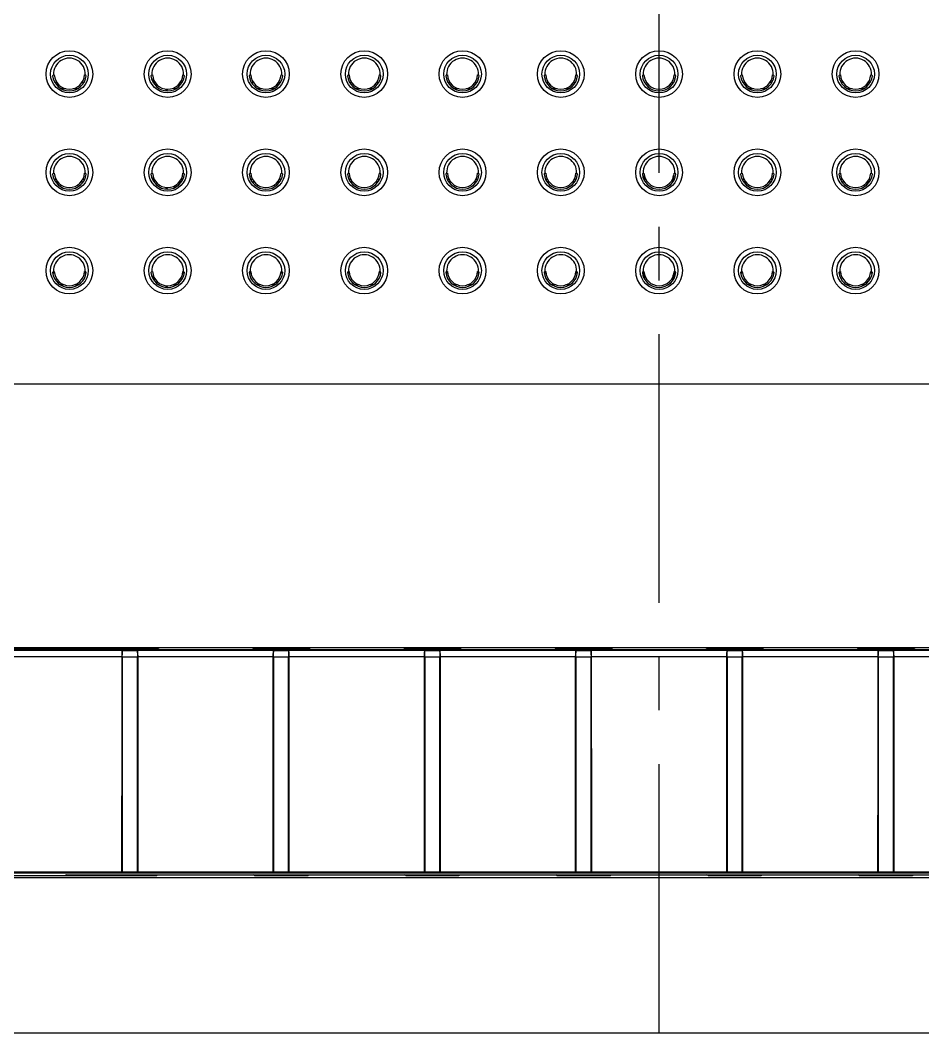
# Model space of a CAD drawing. Header units: millimetres. Extents: x 4086 to 4666, y 411 to 814.
# Drawn here: x 4181 to 4240.6, y 563.7 to 630.6 of the extents above; entities that cross this region are included whole.
import ezdxf

# ---------------------------------------------------------------- set-up
doc = ezdxf.new("R2010")
doc.units = ezdxf.units.MM
doc.linetypes.add('CENTER', pattern=[50.8, 31.75, -6.35, 6.35, -6.35])

msp = doc.modelspace()

# ---------------------------------------------------------------- linework, layer by layer
at = {"color": 1, "linetype": 'CENTER', "ltscale": 0.559571}
msp.add_line((4223.205, 563.653), (4223.205, 703.546), dxfattribs=at)
at = {"color": 7, "linetype": 'Continuous'}
for p, q in [((4183.156, 626.993), (4183.206, 626.993)), ((4185.203, 626.993), (4185.253, 626.993)), ((4189.656, 626.993), (4189.706, 626.993)), ((4189.752, 626.807), (4189.752, 626.49)), ((4191.703, 626.993), (4191.753, 626.993)), ((4196.156, 626.993), (4196.206, 626.993)), ((4198.203, 626.993), (4198.253, 626.993)), ((4202.656, 626.993), (4202.706, 626.993)), ((4204.703, 626.993), (4204.753, 626.993)), ((4209.156, 626.993), (4209.206, 626.993)), ((4211.203, 626.993), (4211.253, 626.993)), ((4215.656, 626.993), (4215.706, 626.993)), ((4217.703, 626.993), (4217.753, 626.993)), ((4222.156, 626.993), (4222.206, 626.993)), ((4224.203, 626.993), (4224.253, 626.993)), ((4228.656, 626.993), (4228.706, 626.993)), ((4230.703, 626.993), (4230.753, 626.993)), ((4235.156, 626.993), (4235.206, 626.993)), ((4237.203, 626.993), (4237.253, 626.993)), ((4183.237, 626.51), (4183.38, 626.51)), ((4183.667, 626.092), (4183.965, 626.092)), ((4184.445, 626.092), (4184.742, 626.092)), ((4185.029, 626.51), (4185.172, 626.51)), ((4189.805, 626.615), (4189.805, 626.422)), ((4190.605, 625.951), (4190.605, 626.065)), ((4190.657, 626.055), (4190.657, 625.942)), ((4191.147, 626.033), (4191.147, 626.163)), ((4191.187, 626.091), (4191.178, 626.183)), ((4191.19, 626.06), (4191.187, 626.091)), ((4191.205, 626.092), (4191.242, 626.092)), ((4191.529, 626.51), (4191.672, 626.51)), ((4196.237, 626.51), (4196.38, 626.51)), ((4196.667, 626.092), (4196.965, 626.092)), ((4197.445, 626.092), (4197.742, 626.092)), ((4198.029, 626.51), (4198.172, 626.51)), ((4202.737, 626.51), (4202.88, 626.51)), ((4203.167, 626.092), (4203.465, 626.092)), ((4203.945, 626.092), (4204.242, 626.092)), ((4204.529, 626.51), (4204.672, 626.51)), ((4209.237, 626.51), (4209.38, 626.51)), ((4209.667, 626.092), (4209.965, 626.092)), ((4210.445, 626.092), (4210.742, 626.092)), ((4211.029, 626.51), (4211.172, 626.51)), ((4215.737, 626.51), (4215.88, 626.51)), ((4216.167, 626.092), (4216.465, 626.092)), ((4216.945, 626.092), (4217.242, 626.092)), ((4217.529, 626.51), (4217.672, 626.51)), ((4222.259, 626.481), (4222.262, 626.51)), ((4222.262, 626.477), (4222.262, 626.51)), ((4224.147, 626.477), (4224.147, 626.51)), ((4224.15, 626.481), (4224.147, 626.51)), ((4228.737, 626.51), (4228.88, 626.51)), ((4229.167, 626.092), (4229.465, 626.092)), ((4229.945, 626.092), (4230.242, 626.092)), ((4230.529, 626.51), (4230.672, 626.51)), ((4235.237, 626.51), (4235.38, 626.51)), ((4235.667, 626.092), (4235.965, 626.092)), ((4236.445, 626.092), (4236.742, 626.092)), ((4237.029, 626.51), (4237.172, 626.51)), ((4183.156, 620.493), (4183.206, 620.493)), ((4183.197, 620.092), (4183.322, 620.092)), ((4185.088, 620.092), (4185.212, 620.092)), ((4185.203, 620.493), (4185.253, 620.493)), ((4189.656, 620.493), (4189.706, 620.493)), ((4189.752, 620.307), (4189.752, 619.99)), ((4189.805, 620.115), (4189.805, 619.922)), ((4191.588, 620.092), (4191.712, 620.092)), ((4191.703, 620.493), (4191.753, 620.493)), ((4196.156, 620.493), (4196.206, 620.493)), ((4196.197, 620.092), (4196.322, 620.092)), ((4198.088, 620.092), (4198.212, 620.092)), ((4198.203, 620.493), (4198.253, 620.493)), ((4202.656, 620.493), (4202.706, 620.493)), ((4202.697, 620.092), (4202.822, 620.092)), ((4204.588, 620.092), (4204.712, 620.092)), ((4204.703, 620.493), (4204.753, 620.493)), ((4209.156, 620.493), (4209.206, 620.493)), ((4209.197, 620.092), (4209.322, 620.092)), ((4211.088, 620.092), (4211.212, 620.092)), ((4211.203, 620.493), (4211.253, 620.493)), ((4215.656, 620.493), (4215.706, 620.493)), ((4215.697, 620.092), (4215.822, 620.092)), ((4217.588, 620.092), (4217.712, 620.092)), ((4217.703, 620.493), (4217.753, 620.493)), ((4222.156, 620.493), (4222.206, 620.493)), ((4222.217, 620.037), (4222.222, 620.091)), ((4222.222, 620.091), (4222.245, 620.334)), ((4222.262, 619.977), (4222.262, 620.266)), ((4224.147, 619.977), (4224.147, 620.266)), ((4224.187, 620.091), (4224.164, 620.334)), ((4224.192, 620.037), (4224.187, 620.091)), ((4224.203, 620.493), (4224.253, 620.493)), ((4228.656, 620.493), (4228.706, 620.493)), ((4228.697, 620.092), (4228.822, 620.092)), ((4230.588, 620.092), (4230.712, 620.092)), ((4230.703, 620.493), (4230.753, 620.493)), ((4235.156, 620.493), (4235.206, 620.493)), ((4235.197, 620.092), (4235.322, 620.092)), ((4237.088, 620.092), (4237.212, 620.092)), ((4237.203, 620.493), (4237.253, 620.493)), ((4183.314, 619.91), (4183.452, 619.91)), ((4184.957, 619.91), (4185.096, 619.91)), ((4190.605, 619.451), (4190.605, 619.565)), ((4190.657, 619.555), (4190.657, 619.442)), ((4191.147, 619.533), (4191.147, 619.663)), ((4191.205, 619.569), (4191.205, 619.7)), ((4191.457, 619.91), (4191.596, 619.91)), ((4196.314, 619.91), (4196.452, 619.91)), ((4197.957, 619.91), (4198.096, 619.91)), ((4202.814, 619.91), (4202.952, 619.91)), ((4204.457, 619.91), (4204.596, 619.91)), ((4209.314, 619.91), (4209.452, 619.91)), ((4210.957, 619.91), (4211.096, 619.91)), ((4215.814, 619.91), (4215.952, 619.91)), ((4217.457, 619.91), (4217.596, 619.91)), ((4228.814, 619.91), (4228.952, 619.91)), ((4230.457, 619.91), (4230.596, 619.91)), ((4235.314, 619.91), (4235.452, 619.91)), ((4236.957, 619.91), (4237.096, 619.91)), ((4183.156, 613.993), (4183.206, 613.993)), ((4185.203, 613.993), (4185.253, 613.993)), ((4189.656, 613.993), (4189.706, 613.993)), ((4191.703, 613.993), (4191.753, 613.993)), ((4196.156, 613.993), (4196.206, 613.993)), ((4198.203, 613.993), (4198.253, 613.993)), ((4202.656, 613.993), (4202.706, 613.993)), ((4204.703, 613.993), (4204.753, 613.993)), ((4209.156, 613.993), (4209.206, 613.993)), ((4211.203, 613.993), (4211.253, 613.993)), ((4215.656, 613.993), (4215.706, 613.993)), ((4217.703, 613.993), (4217.753, 613.993)), ((4222.156, 613.993), (4222.206, 613.993)), ((4224.203, 613.993), (4224.253, 613.993)), ((4228.656, 613.993), (4228.706, 613.993)), ((4230.703, 613.993), (4230.753, 613.993)), ((4235.156, 613.993), (4235.206, 613.993)), ((4237.203, 613.993), (4237.253, 613.993)), ((4183.098, 613.91), (4183.206, 613.91)), ((4185.203, 613.91), (4185.312, 613.91)), ((4189.752, 613.807), (4189.752, 613.49)), ((4189.805, 613.615), (4189.805, 613.422)), ((4191.703, 613.91), (4191.812, 613.91)), ((4196.098, 613.91), (4196.206, 613.91)), ((4198.203, 613.91), (4198.312, 613.91)), ((4202.598, 613.91), (4202.706, 613.91)), ((4204.703, 613.91), (4204.812, 613.91)), ((4209.098, 613.91), (4209.206, 613.91)), ((4211.203, 613.91), (4211.312, 613.91)), ((4215.598, 613.91), (4215.706, 613.91)), ((4217.703, 613.91), (4217.812, 613.91)), ((4222.098, 613.91), (4222.222, 613.91)), ((4222.205, 613.566), (4222.205, 613.91)), ((4222.262, 613.477), (4222.262, 613.766)), ((4224.147, 613.477), (4224.147, 613.766)), ((4224.187, 613.91), (4224.312, 613.91)), ((4224.205, 613.566), (4224.205, 613.91)), ((4228.598, 613.91), (4228.706, 613.91)), ((4230.703, 613.91), (4230.812, 613.91)), ((4235.098, 613.91), (4235.206, 613.91)), ((4237.203, 613.91), (4237.312, 613.91)), ((4183.87, 613.11), (4183.638, 613.11)), ((4184.771, 613.11), (4184.539, 613.11)), ((4190.605, 612.951), (4190.605, 613.065)), ((4190.657, 613.055), (4190.657, 612.942)), ((4191.147, 613.033), (4191.147, 613.163)), ((4191.201, 613.067), (4191.205, 613.11)), ((4191.205, 613.11), (4191.205, 613.2)), ((4191.271, 613.11), (4191.205, 613.11)), ((4196.87, 613.11), (4196.638, 613.11)), ((4197.771, 613.11), (4197.539, 613.11)), ((4203.37, 613.11), (4203.138, 613.11)), ((4204.271, 613.11), (4204.039, 613.11)), ((4209.87, 613.11), (4209.638, 613.11)), ((4210.771, 613.11), (4210.539, 613.11)), ((4216.37, 613.11), (4216.138, 613.11)), ((4217.271, 613.11), (4217.039, 613.11)), ((4229.37, 613.11), (4229.138, 613.11)), ((4230.271, 613.11), (4230.039, 613.11)), ((4235.87, 613.11), (4235.638, 613.11)), ((4236.771, 613.11), (4236.539, 613.11)), ((4328.198, 606.546), (4118.212, 606.546)), ((4170.705, 589.132), (4275.705, 589.132)), ((4170.705, 589.046), (4190.053, 589.046)), ((4187.711, 588.928), (4170.705, 588.928)), ((4187.687, 588.502), (4170.705, 588.502)), ((4183.991, 589.046), (4184.116, 588.996)), ((4184.116, 588.996), (4262.293, 588.996)), ((4184.62, 589.046), (4184.618, 588.996)), ((4187.705, 588.513), (4188.705, 588.513)), ((4187.711, 588.928), (4187.729, 588.939)), ((4187.729, 588.939), (4188.681, 588.939)), ((4188.681, 588.939), (4188.698, 588.928)), ((4197.711, 588.928), (4188.698, 588.928)), ((4197.687, 588.502), (4188.722, 588.502)), ((4190.126, 588.996), (4190.053, 589.046)), ((4190.053, 588.996), (4190.053, 589.046)), ((4196.283, 588.996), (4196.357, 589.046)), ((4196.357, 589.046), (4196.357, 588.996)), ((4196.357, 589.046), (4200.053, 589.046)), ((4197.705, 588.513), (4198.705, 588.513)), ((4197.711, 588.928), (4197.729, 588.939)), ((4197.729, 588.939), (4198.681, 588.939)), ((4198.681, 588.939), (4198.698, 588.928)), ((4207.711, 588.928), (4198.698, 588.928)), ((4207.687, 588.502), (4198.722, 588.502)), ((4200.126, 588.996), (4200.053, 589.046)), ((4200.053, 588.996), (4200.053, 589.046)), ((4206.283, 588.996), (4206.357, 589.046)), ((4206.357, 589.046), (4206.357, 588.996)), ((4206.357, 589.046), (4210.053, 589.046)), ((4207.705, 588.513), (4208.705, 588.513)), ((4207.711, 588.928), (4207.729, 588.939)), ((4207.729, 588.939), (4208.681, 588.939)), ((4208.681, 588.939), (4208.698, 588.928)), ((4217.711, 588.928), (4208.698, 588.928)), ((4217.687, 588.502), (4208.722, 588.502)), ((4210.126, 588.996), (4210.053, 589.046)), ((4210.053, 588.996), (4210.053, 589.046)), ((4216.283, 588.996), (4216.357, 589.046)), ((4216.357, 589.046), (4216.357, 588.996)), ((4216.357, 589.046), (4220.053, 589.046)), ((4217.705, 588.513), (4218.705, 588.513)), ((4217.711, 588.928), (4217.729, 588.939)), ((4217.729, 588.939), (4218.681, 588.939)), ((4218.681, 588.939), (4218.698, 588.928)), ((4227.711, 588.928), (4218.698, 588.928)), ((4227.687, 588.502), (4218.722, 588.502)), ((4220.126, 588.996), (4220.053, 589.046)), ((4220.053, 588.996), (4220.053, 589.046)), ((4226.283, 588.996), (4226.357, 589.046)), ((4226.357, 589.046), (4226.357, 588.996)), ((4226.357, 589.046), (4230.053, 589.046)), ((4227.705, 588.513), (4228.705, 588.513)), ((4227.711, 588.928), (4227.729, 588.939)), ((4227.729, 588.939), (4228.681, 588.939)), ((4228.681, 588.939), (4228.698, 588.928)), ((4237.711, 588.928), (4228.698, 588.928)), ((4237.687, 588.502), (4228.722, 588.502)), ((4230.126, 588.996), (4230.053, 589.046)), ((4230.053, 588.996), (4230.053, 589.046)), ((4236.283, 588.996), (4236.357, 589.046)), ((4236.357, 589.046), (4236.357, 588.996)), ((4236.357, 589.046), (4240.053, 589.046)), ((4237.705, 588.513), (4238.705, 588.513)), ((4237.711, 588.928), (4237.729, 588.939)), ((4237.729, 588.939), (4238.681, 588.939)), ((4238.681, 588.939), (4238.698, 588.928)), ((4247.711, 588.928), (4238.698, 588.928)), ((4247.687, 588.502), (4238.722, 588.502)), ((4240.126, 588.996), (4240.053, 589.046)), ((4240.053, 588.996), (4240.053, 589.046)), ((4170.705, 574.293), (4187.681, 574.293)), ((4170.705, 574.219), (4187.686, 574.219)), ((4170.705, 574.046), (4189.964, 574.046)), ((4170.705, 573.929), (4275.705, 573.929)), ((4184.007, 574.096), (4183.915, 574.046)), ((4184.007, 574.096), (4262.402, 574.096)), ((4184.508, 574.096), (4184.504, 574.046)), ((4187.71, 574.202), (4187.686, 574.219)), ((4188.705, 574.275), (4187.705, 574.275)), ((4188.699, 574.202), (4187.71, 574.202)), ((4188.723, 574.219), (4188.699, 574.202)), ((4188.723, 574.219), (4197.686, 574.219)), ((4188.729, 574.293), (4197.681, 574.293)), ((4189.964, 574.046), (4190.043, 574.096)), ((4189.964, 574.046), (4189.965, 574.096)), ((4196.445, 574.046), (4196.366, 574.096)), ((4196.444, 574.096), (4196.445, 574.046)), ((4196.445, 574.046), (4199.964, 574.046)), ((4197.71, 574.202), (4197.686, 574.219)), ((4198.705, 574.275), (4197.705, 574.275)), ((4198.699, 574.202), (4197.71, 574.202)), ((4198.723, 574.219), (4198.699, 574.202)), ((4198.723, 574.219), (4207.686, 574.219)), ((4198.729, 574.293), (4207.681, 574.293)), ((4199.964, 574.046), (4200.043, 574.096)), ((4199.964, 574.046), (4199.965, 574.096)), ((4206.445, 574.046), (4206.366, 574.096)), ((4206.444, 574.096), (4206.445, 574.046)), ((4206.445, 574.046), (4209.964, 574.046)), ((4207.71, 574.202), (4207.686, 574.219)), ((4208.705, 574.275), (4207.705, 574.275)), ((4208.699, 574.202), (4207.71, 574.202)), ((4208.723, 574.219), (4208.699, 574.202)), ((4208.723, 574.219), (4217.686, 574.219)), ((4208.729, 574.293), (4217.681, 574.293)), ((4209.964, 574.046), (4210.043, 574.096)), ((4209.964, 574.046), (4209.965, 574.096)), ((4216.445, 574.046), (4216.366, 574.096)), ((4216.444, 574.096), (4216.445, 574.046)), ((4216.445, 574.046), (4219.964, 574.046)), ((4217.71, 574.202), (4217.686, 574.219)), ((4218.705, 574.275), (4217.705, 574.275)), ((4218.699, 574.202), (4217.71, 574.202)), ((4218.723, 574.219), (4218.699, 574.202)), ((4218.723, 574.219), (4227.686, 574.219)), ((4218.729, 574.293), (4227.681, 574.293)), ((4219.964, 574.046), (4220.043, 574.096)), ((4219.964, 574.046), (4219.965, 574.096)), ((4226.445, 574.046), (4226.366, 574.096)), ((4226.444, 574.096), (4226.445, 574.046)), ((4226.445, 574.046), (4229.964, 574.046)), ((4227.71, 574.202), (4227.686, 574.219)), ((4228.705, 574.275), (4227.705, 574.275)), ((4228.699, 574.202), (4227.71, 574.202)), ((4228.723, 574.219), (4228.699, 574.202)), ((4228.723, 574.219), (4237.686, 574.219)), ((4228.729, 574.293), (4237.681, 574.293)), ((4229.964, 574.046), (4230.043, 574.096)), ((4229.964, 574.046), (4229.965, 574.096)), ((4236.445, 574.046), (4236.366, 574.096)), ((4236.444, 574.096), (4236.445, 574.046)), ((4236.445, 574.046), (4239.964, 574.046)), ((4237.71, 574.202), (4237.686, 574.219)), ((4238.705, 574.275), (4237.705, 574.275)), ((4238.699, 574.202), (4237.71, 574.202)), ((4238.723, 574.219), (4238.699, 574.202)), ((4238.723, 574.219), (4247.686, 574.219)), ((4238.729, 574.293), (4247.681, 574.293)), ((4239.964, 574.046), (4240.043, 574.096)), ((4239.964, 574.046), (4239.965, 574.096)), ((4136.7, 563.653), (4309.709, 563.653)), ((4136.705, 563.656), (4309.705, 563.656))]:
    msp.add_line(p, q, dxfattribs=at)
for centre, radius in [((4184.205, 627.046), 1.544), ((4184.205, 627.046), 1.245), ((4190.705, 627.046), 1.544), ((4190.705, 627.046), 1.245), ((4197.205, 627.046), 1.544), ((4197.205, 627.046), 1.245), ((4203.705, 627.046), 1.544), ((4203.705, 627.046), 1.245), ((4210.205, 627.046), 1.544), ((4210.205, 627.046), 1.245), ((4216.705, 627.046), 1.544), ((4216.705, 627.046), 1.245), ((4223.205, 627.046), 1.544), ((4223.205, 627.046), 1.245), ((4229.705, 627.046), 1.544), ((4229.705, 627.046), 1.245), ((4236.205, 627.046), 1.544), ((4236.205, 627.046), 1.245), ((4184.205, 620.546), 1.544), ((4190.705, 620.546), 1.544), ((4197.205, 620.546), 1.544), ((4203.705, 620.546), 1.544), ((4210.205, 620.546), 1.544), ((4216.705, 620.546), 1.544), ((4223.205, 620.546), 1.544), ((4229.705, 620.546), 1.544), ((4236.205, 620.546), 1.544), ((4184.205, 620.546), 1.245), ((4190.705, 620.546), 1.245), ((4197.205, 620.546), 1.245), ((4203.705, 620.546), 1.245), ((4210.205, 620.546), 1.245), ((4216.705, 620.546), 1.245), ((4223.205, 620.546), 1.245), ((4229.705, 620.546), 1.245), ((4236.205, 620.546), 1.245), ((4184.205, 614.046), 1.544), ((4184.205, 614.046), 1.245), ((4190.705, 614.046), 1.544), ((4190.705, 614.046), 1.245), ((4197.205, 614.046), 1.544), ((4197.205, 614.046), 1.245), ((4203.705, 614.046), 1.544), ((4203.705, 614.046), 1.245), ((4210.205, 614.046), 1.544), ((4210.205, 614.046), 1.245), ((4216.705, 614.046), 1.544), ((4216.705, 614.046), 1.245), ((4223.205, 614.046), 1.544), ((4223.205, 614.046), 1.245), ((4229.705, 614.046), 1.544), ((4229.705, 614.046), 1.245), ((4236.205, 614.046), 1.544), ((4236.205, 614.046), 1.245)]:
    msp.add_circle(centre, radius, dxfattribs=at)
for centre, radius, start, end in [((4184.205, 627.046), 1.05, 357.13905, 182.86095), ((4190.705, 627.046), 1.05, 357.13905, 182.86095), ((4197.205, 627.046), 1.05, 357.13905, 182.86095), ((4203.705, 627.046), 1.05, 357.13905, 182.86095), ((4210.205, 627.046), 1.05, 357.13905, 182.86095), ((4216.705, 627.046), 1.05, 357.13905, 182.86095), ((4223.205, 627.046), 1.05, 357.13905, 182.86095), ((4229.705, 627.046), 1.05, 357.13905, 182.86095), ((4236.205, 627.046), 1.05, 357.13905, 182.86095), ((4185.515, 624.752), 3.254, 137.22453, 137.976), ((4184.205, 627.046), 1.113, 185.9466, 354.0534), ((4185.413, 624.847), 3.115, 136.43339, 137.22474), ((4184.205, 627.046), 1, 183.00412, 356.99588), ((4182.946, 624.8), 3.183, 42.01569, 43.55809), ((4192.015, 624.752), 3.254, 137.22453, 137.976), ((4190.705, 627.046), 1.113, 185.9466, 354.0534), ((4191.913, 624.847), 3.115, 136.43339, 137.22474), ((4190.705, 627.046), 1, 183.00412, 356.99588), ((4189.446, 624.8), 3.183, 42.01569, 43.55809), ((4198.515, 624.752), 3.254, 137.22453, 137.976), ((4197.205, 627.046), 1.113, 185.9466, 354.0534), ((4198.413, 624.847), 3.115, 136.43339, 137.22474), ((4197.205, 627.046), 1, 183.00412, 356.99588), ((4195.946, 624.8), 3.183, 42.01569, 43.55809), ((4205.015, 624.752), 3.254, 137.22453, 137.976), ((4203.705, 627.046), 1.113, 185.9466, 354.0534), ((4204.913, 624.847), 3.115, 136.43339, 137.22474), ((4203.705, 627.046), 1, 183.00412, 356.99588), ((4202.446, 624.8), 3.183, 42.01569, 43.55809), ((4211.515, 624.752), 3.254, 137.22453, 137.976), ((4210.205, 627.046), 1.113, 185.9466, 354.0534), ((4211.413, 624.847), 3.115, 136.43339, 137.22474), ((4210.205, 627.046), 1, 183.00412, 356.99588), ((4208.946, 624.8), 3.183, 42.01569, 43.55809), ((4218.015, 624.752), 3.254, 137.22453, 137.976), ((4216.705, 627.046), 1.113, 185.9466, 354.0534), ((4217.913, 624.847), 3.115, 136.43339, 137.22474), ((4216.705, 627.046), 1, 183.00412, 356.99588), ((4215.446, 624.8), 3.183, 42.01569, 43.55809), ((4224.515, 624.752), 3.254, 137.22453, 137.976), ((4223.205, 627.046), 1.113, 185.9466, 354.0534), ((4224.413, 624.847), 3.115, 136.43339, 137.22474), ((4223.205, 627.046), 1, 183.00412, 356.99588), ((4221.946, 624.8), 3.183, 42.01569, 43.55809), ((4231.015, 624.752), 3.254, 137.22453, 137.976), ((4229.705, 627.046), 1.113, 185.9466, 354.0534), ((4230.913, 624.847), 3.115, 136.43339, 137.22474), ((4229.705, 627.046), 1, 183.00412, 356.99588), ((4228.446, 624.8), 3.183, 42.01569, 43.55809), ((4237.515, 624.752), 3.254, 137.22453, 137.976), ((4236.205, 627.046), 1.113, 185.9466, 354.0534), ((4237.413, 624.847), 3.115, 136.43339, 137.22474), ((4236.205, 627.046), 1, 183.00412, 356.99588), ((4234.946, 624.8), 3.183, 42.01569, 43.55809), ((4184.205, 620.546), 1.05, 357.13905, 182.86095), ((4190.705, 620.546), 1.05, 357.13905, 182.86095), ((4197.205, 620.546), 1.05, 357.13905, 182.86095), ((4203.705, 620.546), 1.05, 357.13905, 182.86095), ((4210.205, 620.546), 1.05, 357.13905, 182.86095), ((4216.705, 620.546), 1.05, 357.13905, 182.86095), ((4223.205, 620.546), 1.05, 357.13905, 182.86095), ((4229.705, 620.546), 1.05, 357.13905, 182.86095), ((4236.205, 620.546), 1.05, 357.13905, 182.86095), ((4185.515, 618.252), 3.254, 137.22453, 137.976), ((4184.205, 620.546), 1.113, 185.9466, 354.0534), ((4185.413, 618.347), 3.115, 136.43339, 137.22474), ((4184.205, 620.546), 1, 183.00412, 356.99588), ((4182.946, 618.3), 3.183, 42.01569, 43.55809), ((4192.015, 618.252), 3.254, 137.22453, 137.976), ((4190.705, 620.546), 1.113, 185.9466, 354.0534), ((4191.913, 618.347), 3.115, 136.43339, 137.22474), ((4190.705, 620.546), 1, 183.00412, 356.99588), ((4189.446, 618.3), 3.183, 42.01569, 43.55809), ((4198.515, 618.252), 3.254, 137.22453, 137.976), ((4197.205, 620.546), 1.113, 185.9466, 354.0534), ((4198.413, 618.347), 3.115, 136.43339, 137.22474), ((4197.205, 620.546), 1, 183.00412, 356.99588), ((4195.946, 618.3), 3.183, 42.01569, 43.55809), ((4205.015, 618.252), 3.254, 137.22453, 137.976), ((4203.705, 620.546), 1.113, 185.9466, 354.0534), ((4204.913, 618.347), 3.115, 136.43339, 137.22474), ((4203.705, 620.546), 1, 183.00412, 356.99588), ((4202.446, 618.3), 3.183, 42.01569, 43.55809), ((4211.515, 618.252), 3.254, 137.22453, 137.976), ((4210.205, 620.546), 1.113, 185.9466, 354.0534), ((4211.413, 618.347), 3.115, 136.43339, 137.22474), ((4210.205, 620.546), 1, 183.00412, 356.99588), ((4208.946, 618.3), 3.183, 42.01569, 43.55809), ((4218.015, 618.252), 3.254, 137.22453, 137.976), ((4216.705, 620.546), 1.113, 185.9466, 354.0534), ((4217.913, 618.347), 3.115, 136.43339, 137.22474), ((4216.705, 620.546), 1, 183.00412, 356.99588), ((4215.446, 618.3), 3.183, 42.01569, 43.55809), ((4224.515, 618.252), 3.254, 137.22453, 137.976), ((4223.205, 620.546), 1.113, 185.9466, 354.0534), ((4224.413, 618.347), 3.115, 136.43339, 137.22474), ((4223.205, 620.546), 1, 183.00412, 356.99588), ((4221.946, 618.3), 3.183, 42.01569, 43.55809), ((4231.015, 618.252), 3.254, 137.22453, 137.976), ((4229.705, 620.546), 1.113, 185.9466, 354.0534), ((4230.913, 618.347), 3.115, 136.43339, 137.22474), ((4229.705, 620.546), 1, 183.00412, 356.99588), ((4228.446, 618.3), 3.183, 42.01569, 43.55809), ((4237.515, 618.252), 3.254, 137.22453, 137.976), ((4236.205, 620.546), 1.113, 185.9466, 354.0534), ((4237.413, 618.347), 3.115, 136.43339, 137.22474), ((4236.205, 620.546), 1, 183.00412, 356.99588), ((4234.946, 618.3), 3.183, 42.01569, 43.55809), ((4184.205, 614.046), 1.05, 357.13905, 182.86095), ((4190.705, 614.046), 1.05, 357.13905, 182.86095), ((4197.205, 614.046), 1.05, 357.13905, 182.86095), ((4203.705, 614.046), 1.05, 357.13905, 182.86095), ((4210.205, 614.046), 1.05, 357.13905, 182.86095), ((4216.705, 614.046), 1.05, 357.13905, 182.86095), ((4223.205, 614.046), 1.05, 357.13905, 182.86095), ((4229.705, 614.046), 1.05, 357.13905, 182.86095), ((4236.205, 614.046), 1.05, 357.13905, 182.86095), ((4185.515, 611.752), 3.254, 137.22453, 137.976), ((4184.205, 614.046), 1.113, 185.9466, 354.0534), ((4185.413, 611.847), 3.115, 136.43339, 137.22474), ((4184.205, 614.046), 1, 183.00412, 356.99588), ((4182.946, 611.8), 3.183, 42.01569, 43.55809), ((4192.015, 611.752), 3.254, 137.22453, 137.976), ((4190.705, 614.046), 1.113, 185.9466, 354.0534), ((4191.913, 611.847), 3.115, 136.43339, 137.22474), ((4190.705, 614.046), 1, 183.00412, 356.99588), ((4189.446, 611.8), 3.183, 42.01569, 43.55809), ((4198.515, 611.752), 3.254, 137.22453, 137.976), ((4197.205, 614.046), 1.113, 185.9466, 354.0534), ((4198.413, 611.847), 3.115, 136.43339, 137.22474), ((4197.205, 614.046), 1, 183.00412, 356.99588), ((4195.946, 611.8), 3.183, 42.01569, 43.55809), ((4205.015, 611.752), 3.254, 137.22453, 137.976), ((4203.705, 614.046), 1.113, 185.9466, 354.0534), ((4204.913, 611.847), 3.115, 136.43339, 137.22474), ((4203.705, 614.046), 1, 183.00412, 356.99588), ((4202.446, 611.8), 3.183, 42.01569, 43.55809), ((4211.515, 611.752), 3.254, 137.22453, 137.976), ((4210.205, 614.046), 1.113, 185.9466, 354.0534), ((4211.413, 611.847), 3.115, 136.43339, 137.22474), ((4210.205, 614.046), 1, 183.00412, 356.99588), ((4208.946, 611.8), 3.183, 42.01569, 43.55809), ((4218.015, 611.752), 3.254, 137.22453, 137.976), ((4216.705, 614.046), 1.113, 185.9466, 354.0534), ((4217.913, 611.847), 3.115, 136.43339, 137.22474), ((4216.705, 614.046), 1, 183.00412, 356.99588), ((4215.446, 611.8), 3.183, 42.01569, 43.55809), ((4224.515, 611.752), 3.254, 137.22453, 137.976), ((4223.205, 614.046), 1.113, 185.9466, 354.0534), ((4224.413, 611.847), 3.115, 136.43339, 137.22474), ((4223.205, 614.046), 1, 183.00412, 356.99588), ((4221.946, 611.8), 3.183, 42.01569, 43.55809), ((4231.015, 611.752), 3.254, 137.22453, 137.976), ((4229.705, 614.046), 1.113, 185.9466, 354.0534), ((4230.913, 611.847), 3.115, 136.43339, 137.22474), ((4229.705, 614.046), 1, 183.00412, 356.99588), ((4228.446, 611.8), 3.183, 42.01569, 43.55809), ((4237.515, 611.752), 3.254, 137.22453, 137.976), ((4236.205, 614.046), 1.113, 185.9466, 354.0534), ((4237.413, 611.847), 3.115, 136.43339, 137.22474), ((4236.205, 614.046), 1, 183.00412, 356.99588), ((4234.946, 611.8), 3.183, 42.01569, 43.55809)]:
    msp.add_arc(centre, radius, start, end, dxfattribs=at)
for points, start_tangent, end_tangent in [([(4187.681, 574.293), (4187.683, 577.413), (4187.685, 580.846), (4187.686, 584.556), (4187.687, 588.502)], (0.000895, 1), (0.000243, 1)), ([(4187.687, 588.502), (4187.689, 588.616), (4187.692, 588.732), (4187.698, 588.832), (4187.705, 588.901), (4187.711, 588.928)], (0.000243, 1), (0.836166, 0.548476)), ([(4187.705, 588.513), (4187.704, 586.502), (4187.704, 584.547), (4187.704, 582.653), (4187.704, 580.825), (4187.704, 579.069), (4187.704, 577.389), (4187.704, 575.789), (4187.705, 574.275)], (-0.000036, -1), (0.000072, -1)), ([(4187.705, 588.513), (4187.706, 588.626), (4187.71, 588.744), (4187.715, 588.843), (4187.722, 588.913), (4187.729, 588.939)], (0.000036, 1), (0.836163, 0.548481)), ([(4188.681, 588.939), (4188.687, 588.912), (4188.694, 588.841), (4188.7, 588.742), (4188.703, 588.625), (4188.705, 588.513)], (0.836163, -0.548481), (0.000036, -1)), ([(4188.698, 588.928), (4188.705, 588.901), (4188.711, 588.832), (4188.717, 588.732), (4188.721, 588.616), (4188.722, 588.502)], (0.836166, -0.548476), (0.000243, -1)), ([(4188.705, 574.275), (4188.705, 575.79), (4188.705, 577.389), (4188.705, 579.07), (4188.705, 580.826), (4188.705, 582.654), (4188.705, 584.548), (4188.705, 586.503), (4188.705, 588.513)], (0.000072, 1), (-0.000036, 1)), ([(4188.722, 588.502), (4188.723, 584.556), (4188.725, 580.846), (4188.726, 577.413), (4188.729, 574.293)], (0.000243, -1), (0.000895, -1)), ([(4197.681, 574.293), (4197.683, 577.413), (4197.685, 580.846), (4197.686, 584.556), (4197.687, 588.502)], (0.000895, 1), (0.000243, 1)), ([(4197.687, 588.502), (4197.689, 588.616), (4197.692, 588.732), (4197.698, 588.832), (4197.705, 588.901), (4197.711, 588.928)], (0.000243, 1), (0.836166, 0.548476)), ([(4197.705, 588.513), (4197.704, 586.502), (4197.704, 584.547), (4197.704, 582.653), (4197.704, 580.825), (4197.704, 579.069), (4197.704, 577.389), (4197.704, 575.789), (4197.705, 574.275)], (-0.000036, -1), (0.000072, -1)), ([(4197.705, 588.513), (4197.706, 588.626), (4197.71, 588.744), (4197.715, 588.843), (4197.722, 588.913), (4197.729, 588.939)], (0.000036, 1), (0.836163, 0.548481)), ([(4198.681, 588.939), (4198.687, 588.912), (4198.694, 588.841), (4198.7, 588.742), (4198.703, 588.625), (4198.705, 588.513)], (0.836163, -0.548481), (0.000036, -1)), ([(4198.698, 588.928), (4198.705, 588.901), (4198.711, 588.832), (4198.717, 588.732), (4198.721, 588.616), (4198.722, 588.502)], (0.836166, -0.548476), (0.000243, -1)), ([(4198.705, 574.275), (4198.705, 575.79), (4198.705, 577.389), (4198.705, 579.07), (4198.705, 580.826), (4198.705, 582.654), (4198.705, 584.548), (4198.705, 586.503), (4198.705, 588.513)], (0.000072, 1), (-0.000036, 1)), ([(4198.722, 588.502), (4198.723, 584.556), (4198.725, 580.846), (4198.726, 577.413), (4198.729, 574.293)], (0.000243, -1), (0.000895, -1)), ([(4207.681, 574.293), (4207.683, 577.413), (4207.685, 580.846), (4207.686, 584.556), (4207.687, 588.502)], (0.000895, 1), (0.000243, 1)), ([(4207.687, 588.502), (4207.689, 588.616), (4207.692, 588.732), (4207.698, 588.832), (4207.705, 588.901), (4207.711, 588.928)], (0.000243, 1), (0.836166, 0.548476)), ([(4207.705, 588.513), (4207.704, 586.502), (4207.704, 584.547), (4207.704, 582.653), (4207.704, 580.825), (4207.704, 579.069), (4207.704, 577.389), (4207.704, 575.789), (4207.705, 574.275)], (-0.000036, -1), (0.000072, -1)), ([(4207.705, 588.513), (4207.706, 588.626), (4207.71, 588.744), (4207.715, 588.843), (4207.722, 588.913), (4207.729, 588.939)], (0.000036, 1), (0.836163, 0.548481)), ([(4208.681, 588.939), (4208.687, 588.912), (4208.694, 588.841), (4208.7, 588.742), (4208.703, 588.625), (4208.705, 588.513)], (0.836163, -0.548481), (0.000036, -1)), ([(4208.698, 588.928), (4208.705, 588.901), (4208.711, 588.832), (4208.717, 588.732), (4208.721, 588.616), (4208.722, 588.502)], (0.836166, -0.548476), (0.000243, -1)), ([(4208.705, 574.275), (4208.705, 575.79), (4208.705, 577.389), (4208.705, 579.07), (4208.705, 580.826), (4208.705, 582.654), (4208.705, 584.548), (4208.705, 586.503), (4208.705, 588.513)], (0.000072, 1), (-0.000036, 1)), ([(4208.722, 588.502), (4208.723, 584.556), (4208.725, 580.846), (4208.726, 577.413), (4208.729, 574.293)], (0.000243, -1), (0.000895, -1)), ([(4217.681, 574.293), (4217.683, 577.413), (4217.685, 580.846), (4217.686, 584.556), (4217.687, 588.502)], (0.000895, 1), (0.000243, 1)), ([(4217.687, 588.502), (4217.689, 588.616), (4217.692, 588.732), (4217.698, 588.832), (4217.705, 588.901), (4217.711, 588.928)], (0.000243, 1), (0.836166, 0.548476)), ([(4217.705, 588.513), (4217.704, 586.502), (4217.704, 584.547), (4217.704, 582.653), (4217.704, 580.825), (4217.704, 579.069), (4217.704, 577.389), (4217.704, 575.789), (4217.705, 574.275)], (-0.000036, -1), (0.000072, -1)), ([(4217.705, 588.513), (4217.706, 588.626), (4217.71, 588.744), (4217.715, 588.843), (4217.722, 588.913), (4217.729, 588.939)], (0.000036, 1), (0.836163, 0.548481)), ([(4218.681, 588.939), (4218.687, 588.912), (4218.694, 588.841), (4218.7, 588.742), (4218.703, 588.625), (4218.705, 588.513)], (0.836163, -0.548481), (0.000036, -1)), ([(4218.698, 588.928), (4218.705, 588.901), (4218.711, 588.832), (4218.717, 588.732), (4218.721, 588.616), (4218.722, 588.502)], (0.836166, -0.548476), (0.000243, -1)), ([(4218.705, 574.275), (4218.705, 575.79), (4218.705, 577.389), (4218.705, 579.07), (4218.705, 580.826), (4218.705, 582.654), (4218.705, 584.548), (4218.705, 586.503), (4218.705, 588.513)], (0.000072, 1), (-0.000036, 1)), ([(4218.722, 588.502), (4218.723, 584.556), (4218.725, 580.846), (4218.726, 577.413), (4218.729, 574.293)], (0.000243, -1), (0.000895, -1)), ([(4227.681, 574.293), (4227.683, 577.413), (4227.685, 580.846), (4227.686, 584.556), (4227.687, 588.502)], (0.000895, 1), (0.000243, 1)), ([(4227.687, 588.502), (4227.689, 588.616), (4227.692, 588.732), (4227.698, 588.832), (4227.705, 588.901), (4227.711, 588.928)], (0.000243, 1), (0.836166, 0.548476)), ([(4227.705, 588.513), (4227.704, 586.502), (4227.704, 584.547), (4227.704, 582.653), (4227.704, 580.825), (4227.704, 579.069), (4227.704, 577.389), (4227.704, 575.789), (4227.705, 574.275)], (-0.000036, -1), (0.000072, -1)), ([(4227.705, 588.513), (4227.706, 588.626), (4227.71, 588.744), (4227.715, 588.843), (4227.722, 588.913), (4227.729, 588.939)], (0.000036, 1), (0.836163, 0.548481)), ([(4228.681, 588.939), (4228.687, 588.912), (4228.694, 588.841), (4228.7, 588.742), (4228.703, 588.625), (4228.705, 588.513)], (0.836163, -0.548481), (0.000036, -1)), ([(4228.698, 588.928), (4228.705, 588.901), (4228.711, 588.832), (4228.717, 588.732), (4228.721, 588.616), (4228.722, 588.502)], (0.836166, -0.548476), (0.000243, -1)), ([(4228.705, 574.275), (4228.705, 575.79), (4228.705, 577.389), (4228.705, 579.07), (4228.705, 580.826), (4228.705, 582.654), (4228.705, 584.548), (4228.705, 586.503), (4228.705, 588.513)], (0.000072, 1), (-0.000036, 1)), ([(4228.722, 588.502), (4228.723, 584.556), (4228.725, 580.846), (4228.726, 577.413), (4228.729, 574.293)], (0.000243, -1), (0.000895, -1)), ([(4237.681, 574.293), (4237.683, 577.413), (4237.685, 580.846), (4237.686, 584.556), (4237.687, 588.502)], (0.000895, 1), (0.000243, 1)), ([(4237.687, 588.502), (4237.689, 588.616), (4237.692, 588.732), (4237.698, 588.832), (4237.705, 588.901), (4237.711, 588.928)], (0.000243, 1), (0.836166, 0.548476)), ([(4237.705, 588.513), (4237.704, 586.502), (4237.704, 584.547), (4237.704, 582.653), (4237.704, 580.825), (4237.704, 579.069), (4237.704, 577.389), (4237.704, 575.789), (4237.705, 574.275)], (-0.000036, -1), (0.000072, -1)), ([(4237.705, 588.513), (4237.706, 588.626), (4237.71, 588.744), (4237.715, 588.843), (4237.722, 588.913), (4237.729, 588.939)], (0.000036, 1), (0.836163, 0.548481)), ([(4238.681, 588.939), (4238.687, 588.912), (4238.694, 588.841), (4238.7, 588.742), (4238.703, 588.625), (4238.705, 588.513)], (0.836163, -0.548481), (0.000036, -1)), ([(4238.698, 588.928), (4238.705, 588.901), (4238.711, 588.832), (4238.717, 588.732), (4238.721, 588.616), (4238.722, 588.502)], (0.836166, -0.548476), (0.000243, -1)), ([(4238.705, 574.275), (4238.705, 575.79), (4238.705, 577.389), (4238.705, 579.07), (4238.705, 580.826), (4238.705, 582.654), (4238.705, 584.548), (4238.705, 586.503), (4238.705, 588.513)], (0.000072, 1), (-0.000036, 1)), ([(4238.722, 588.502), (4238.723, 584.556), (4238.725, 580.846), (4238.726, 577.413), (4238.729, 574.293)], (0.000243, -1), (0.000895, -1)), ([(4187.686, 574.219), (4187.682, 574.24), (4187.681, 574.293)], (-0.821389, 0.570369), (0.000895, 1)), ([(4187.71, 574.202), (4187.706, 574.223), (4187.705, 574.275)], (-0.821375, 0.570388), (-0.000072, 1)), ([(4188.705, 574.275), (4188.703, 574.223), (4188.699, 574.202)], (-0.000072, -1), (-0.821375, -0.570388)), ([(4188.729, 574.293), (4188.727, 574.24), (4188.723, 574.219)], (0.000895, -1), (-0.821389, -0.570369)), ([(4197.686, 574.219), (4197.682, 574.24), (4197.681, 574.293)], (-0.821389, 0.570369), (0.000895, 1)), ([(4197.71, 574.202), (4197.706, 574.223), (4197.705, 574.275)], (-0.821375, 0.570388), (-0.000072, 1)), ([(4198.705, 574.275), (4198.703, 574.223), (4198.699, 574.202)], (-0.000072, -1), (-0.821375, -0.570388)), ([(4198.729, 574.293), (4198.727, 574.24), (4198.723, 574.219)], (0.000895, -1), (-0.821389, -0.570369)), ([(4207.686, 574.219), (4207.682, 574.24), (4207.681, 574.293)], (-0.821389, 0.570369), (0.000895, 1)), ([(4207.71, 574.202), (4207.706, 574.223), (4207.705, 574.275)], (-0.821375, 0.570388), (-0.000072, 1)), ([(4208.705, 574.275), (4208.703, 574.223), (4208.699, 574.202)], (-0.000072, -1), (-0.821375, -0.570388)), ([(4208.729, 574.293), (4208.727, 574.24), (4208.723, 574.219)], (0.000895, -1), (-0.821389, -0.570369)), ([(4217.686, 574.219), (4217.682, 574.24), (4217.681, 574.293)], (-0.821389, 0.570369), (0.000895, 1)), ([(4217.71, 574.202), (4217.706, 574.223), (4217.705, 574.275)], (-0.821375, 0.570388), (-0.000072, 1)), ([(4218.705, 574.275), (4218.703, 574.223), (4218.699, 574.202)], (-0.000072, -1), (-0.821375, -0.570388)), ([(4218.729, 574.293), (4218.727, 574.24), (4218.723, 574.219)], (0.000895, -1), (-0.821389, -0.570369)), ([(4227.686, 574.219), (4227.682, 574.24), (4227.681, 574.293)], (-0.821389, 0.570369), (0.000895, 1)), ([(4227.71, 574.202), (4227.706, 574.223), (4227.705, 574.275)], (-0.821375, 0.570388), (-0.000072, 1)), ([(4228.705, 574.275), (4228.703, 574.223), (4228.699, 574.202)], (-0.000072, -1), (-0.821375, -0.570388)), ([(4228.729, 574.293), (4228.727, 574.24), (4228.723, 574.219)], (0.000895, -1), (-0.821389, -0.570369)), ([(4237.686, 574.219), (4237.682, 574.24), (4237.681, 574.293)], (-0.821389, 0.570369), (0.000895, 1)), ([(4237.71, 574.202), (4237.706, 574.223), (4237.705, 574.275)], (-0.821375, 0.570388), (-0.000072, 1)), ([(4238.705, 574.275), (4238.703, 574.223), (4238.699, 574.202)], (-0.000072, -1), (-0.821375, -0.570388)), ([(4238.729, 574.293), (4238.727, 574.24), (4238.723, 574.219)], (0.000895, -1), (-0.821389, -0.570369))]:
    msp.add_spline(points, degree=3, dxfattribs=dict(at, start_tangent=start_tangent, end_tangent=end_tangent))

doc.saveas('drawing.dxf')
